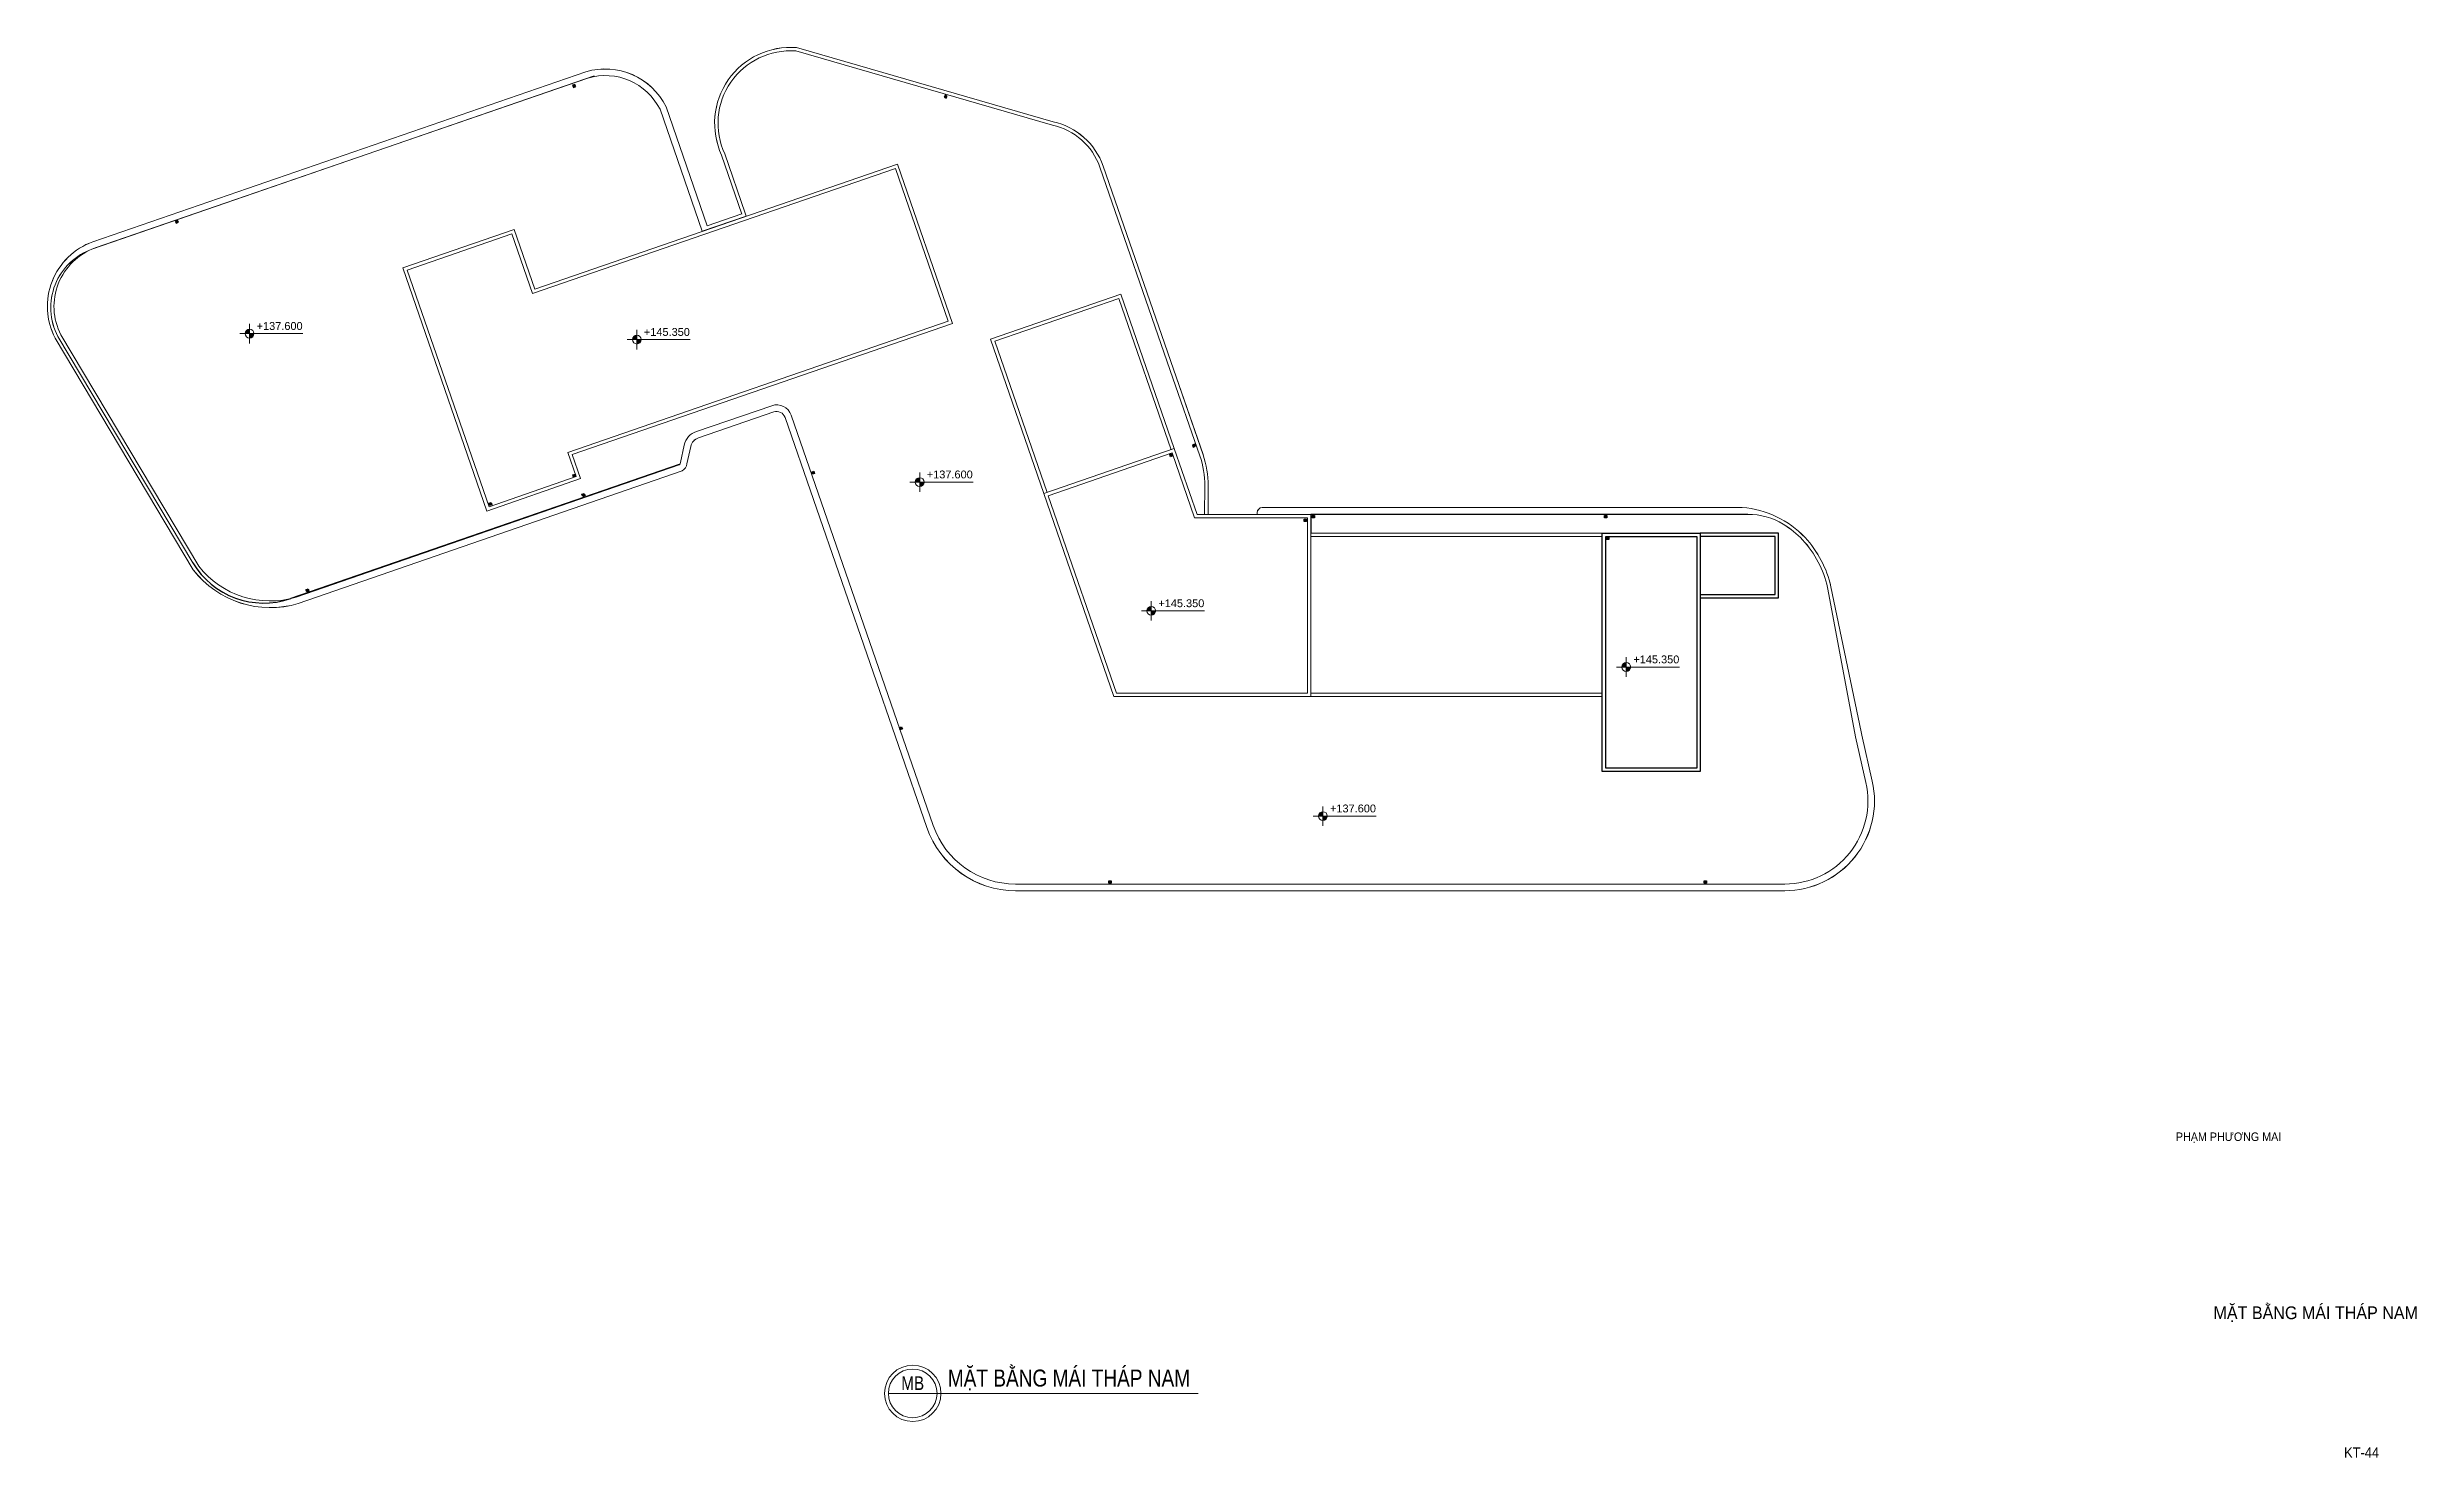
# Model space of a CAD drawing. Header units: millimetres. Extents: x 73618 to 212673, y -16124 to 209326.
# Drawn here: x 73618 to 212650, y -16124 to 66687 of the extents above; entities that cross this region are included whole.
import ezdxf
from ezdxf.enums import TextEntityAlignment as Align

# ---------------------------------------------------------------- set-up
doc = ezdxf.new("R2010")
doc.units = ezdxf.units.MM
doc.header["$LTSCALE"] = 100
doc.header["$MEASUREMENT"] = 0
for name, pattern in [('Xref_ST_MBDV Cot vach 30.7.2022$0$ACAD_ISO02W100', [15, 12, -3]), ('Xref_ST_MBDV Cot vach 30.7.2022$0$HIDDEN', [0.375, 0.25, -0.125]), ('Xref_ST_MBDV Cot vach 30.7.2022$0$HIDDEN2', [0.1875, 0.125, -0.0625])]:
    doc.linetypes.add(name, pattern=pattern)
for name, color, linetype in [('A-WALL', 11, 'Continuous'), ('NDT Thiet bi', 40, 'Continuous'), ('Xref_NT1+NT2_MBDV Cot vach_220729$0$ccu12-Thay', 7, 'Continuous'), ('Xref_ST_MBDV Cot vach 30.7.2022$0$A-FLOR-STRS-ARROW', 8, 'Continuous'), ('Xref_ST_MBDV Cot vach 30.7.2022$0$KT-Khuat', 9, 'Xref_ST_MBDV Cot vach 30.7.2022$0$HIDDEN'), ('Xref_ST_MBDV Cot vach 30.7.2022$0$KT-Net manh', 139, 'Continuous'), ('Xref_ST_MBDV Cot vach 30.7.2022$0$KT-Text', 7, 'Continuous'), ('Xref_ST_MBDV Cot vach 30.7.2022$0$KT-Thay', 7, 'Continuous'), ('Xref_ST_MBDV Cot vach 30.7.2022$0$KT-Tuong', 1, 'Continuous')]:
    doc.layers.add(name, color=color, linetype=linetype)
for name, color, linetype, lineweight in [('AUDIT_I_220808132811-11', 7, 'Continuous', 9), ('KT-Ghi chu', 7, 'Continuous', 15), ('KT-Net thay', 7, 'Continuous', 15), ('KT-TMB', 7, 'Continuous', 0), ('Xref_ST_MBDV Cot vach 30.7.2022$0$CUA', 37, 'Continuous', 13), ('Xref_ST_MBDV Cot vach 30.7.2022$0$KT-Noi that', 36, 'Continuous', 9), ('Xref_ST_MBDV Cot vach 30.7.2022|Xref_ST_MBDV Cot vach 30.7.2022|Xref_ST_MBDV Cot vach 30.7.2022|Xref_ST_MBDV Cot vach 30.7.2022|00_duong_QH', 7, 'Continuous', 9)]:
    doc.layers.add(name, color=color, linetype=linetype, lineweight=lineweight)
doc.styles.add('51KHUNG TEN$0$khung ten A1$1$Standard', font='VHARIAL.TTF', dxfattribs={"width": 0.9})
doc.styles.add('Arial', font='arial.ttf', dxfattribs={"width": 0.7})
doc.styles.add('font unicode ccu', font='arial.ttf')
doc.styles.add('Xref_ST_MBDV Cot vach 30.7.2022$0$Arial', font='arial.ttf', dxfattribs={"width": 0.7})
doc.styles.add('Xref_ST_MBDV Cot vach 30.7.2022$0$ROMANS', font='ROMANS.SHX')
doc.styles.add('Xref_ST_MBDV Cot vach 30.7.2022$0$xref.N.Cot vach tang N2$0$DIM', font='vnsimli.shx', dxfattribs={"width": 0.7})
doc.dimstyles.new('Xref_ST_MBDV Cot vach 30.7.2022$0$xref.N.Cot vach tang N2$0$CCU 1-100 A1', dxfattribs={"dimscale": 100, "dimtxt": 2.2, "dimasz": 1, "dimexe": 1, "dimexo": 0, "dimgap": 1, "dimtad": 1, "dimdec": 0, "dimdsep": 46, "dimtxsty": 'Xref_ST_MBDV Cot vach 30.7.2022$0$xref.N.Cot vach tang N2$0$DIM', "dimblk1": 'Xref_ST_MBDV Cot vach 30.7.2022$0$xref.N.Cot vach tang N2$0$_ARCHTICK', "dimblk2": 'Xref_ST_MBDV Cot vach 30.7.2022$0$xref.N.Cot vach tang N2$0$_ARCHTICK', "dimsah": 1, "dimcen": 0, "dimdle": 1, "dimclrd": 256, "dimclre": 256, "dimclrt": 31, "dimadec": 0, "dimazin": 0, "dimtfac": 1, "dimtdec": 0, "dimtix": 1, "dimtmove": 2, "dimatfit": 3, "dimldrblk": 'Xref_ST_MBDV Cot vach 30.7.2022$0$xref.N.Cot vach tang N2$0$_ARCHTICK', "dimfxl": 8, "dimtolj": 1, "dimarcsym": 0})

# ---------------------------------------------------------------- blocks, each defined once
blk = doc.blocks.new('Xref_ST_MBDV Cot vach 30.7.2022$0$xref.N.Cot vach tang N2$0$_Open90')
at = {"color": 0, "linetype": 'ByBlock', "lineweight": -2}
for p, q in [((0, 0), (-1, 0)), ((-0.5, 0.5), (0, 0)), ((0, 0), (-0.5, -0.5))]:
    blk.add_line(p, q, dxfattribs=at)
blk = doc.blocks.new('*D21')
at = {"layer": 'Defpoints', "color": 5, "transparency": 16777216}
for p, q in [((165162, 30731), (165162, 30469)), ((167412, 30731), (167412, 30469)), ((167362, 30519), (165212, 30519))]:
    blk.add_line(p, q, dxfattribs=at)
at = {"layer": 'Defpoints', "color": 0, "transparency": 16777216}
for p in [(165162, 30731), (167412, 30731), (165162, 30519)]:
    blk.add_point(p, dxfattribs=at)
at = {"layer": 'Defpoints', "color": 5, "transparency": 16777216, "xscale": 50, "yscale": 50, "zscale": 50, "rotation": 180}
blk.add_blockref('Xref_ST_MBDV Cot vach 30.7.2022$0$xref.N.Cot vach tang N2$0$_Open90', (165162, 30519), dxfattribs=at)
at = {"layer": 'Defpoints', "color": 5, "transparency": 16777216, "xscale": 50, "yscale": 50, "zscale": 50}
blk.add_blockref('Xref_ST_MBDV Cot vach 30.7.2022$0$xref.N.Cot vach tang N2$0$_Open90', (167412, 30519), dxfattribs=at)
at = {"layer": 'Defpoints', "color": 5, "transparency": 16777216, "insert": (166287, 30624), "char_height": 110, "attachment_point": 5, "style": 'Xref_ST_MBDV Cot vach 30.7.2022$0$xref.N.Cot vach tang N2$0$DIM'}
blk.add_mtext('\\A1;2250', dxfattribs=at)
blk = doc.blocks.new('Xref_ST_MBDV Cot vach 30.7.2022$0$xref.N.Cot vach tang N2$0$_ARCHTICK')
at = {"color": 0, "linetype": 'ByBlock', "const_width": 0.15}
blk.add_lwpolyline([(-0.5, -0.5), (0.5, 0.5)], dxfattribs=at)
blk = doc.blocks.new('*U7')
for p, q in [((-1260, 525), (-1300, 525)), ((-1260, 100), (-1300, 100)), ((-1280, 100), (-1280, 525)), ((-90, 525), (-50, 525)), ((-90, 100), (-50, 100)), ((-70, 100), (-70, 525))]:
    blk.add_line(p, q)
for points in [[(-1350, -150), (-1290, -150), (-1290, -40), (-1300, -40), (-1300, 0), (-1350, 0)], [(-1300, 0), (-1260, 0), (-1260, 625), (-1300, 625)], [(-50, 0), (-90, 0), (-90, 625), (-50, 625)], [(0, -150), (-60, -150), (-60, -40), (-50, -40), (-50, 0), (0, 0)]]:
    blk.add_lwpolyline(points, close=True)
at = {"linetype": 'Xref_ST_MBDV Cot vach 30.7.2022$0$HIDDEN2'}
for centre, start, end in [((-1300, 0), 0, 89.99996), ((-50, 0), 90.00004, 180)]:
    blk.add_arc(centre, 625, start, end, dxfattribs=at)
blk = doc.blocks.new('*U22')
at = {"linetype": 'Continuous', "ltscale": 2}
blk.add_line((7.15, 0), (-7.15, 0), dxfattribs=at)
blk.add_lwpolyline([(7.15, 0), (83.75, 0)], dxfattribs=at)
for radius in [8.28, 7.15]:
    blk.add_circle((0, 0), radius, dxfattribs=at)
at = {"layer": 'KT-Ghi chu', "color": 7, "style": 'Arial', "width": 0.8}
for tag, p, height in [('TENHINHVE', (10.3, 2), 5), ('TILE', (10.65, -6.44), 3.5)]:
    blk.add_attdef(tag, p, '', height=height, dxfattribs=at)
at = {"layer": 'KT-Ghi chu', "color": 7, "style": 'Arial'}
for tag, width, p in [('CHITIET', 0.8, (0, 1)), ('KYHIEU', 0.45, (0, -4))]:
    blk.add_attdef(tag, text='', height=3, dxfattribs=dict(at, width=width)).set_placement(p, align=Align.CENTER)
blk = doc.blocks.new('*D18')
at = {"layer": 'Defpoints', "color": 0, "transparency": 16777216}
for p in [(-424, -515), (-353, -515, 0), (-353, -2115, 0)]:
    blk.add_point(p, dxfattribs=at)
at = {"layer": 'Xref_ST_MBDV Cot vach 30.7.2022$0$KT-Noi that', "color": 5, "transparency": 16777216}
for p, q in [((-353, -515), (-474, -515)), ((-424, -565), (-424, -1155)), ((-353, -2115), (-474, -2115)), ((-424, -2065), (-424, -1512))]:
    blk.add_line(p, q, dxfattribs=at)
at = {"layer": 'Xref_ST_MBDV Cot vach 30.7.2022$0$KT-Noi that', "color": 5, "transparency": 16777216, "xscale": 50, "yscale": 50, "zscale": 50}
for p, rotation in [((-424, -515), 90), ((-424, -2115), 270)]:
    blk.add_blockref('Xref_ST_MBDV Cot vach 30.7.2022$0$xref.N.Cot vach tang N2$0$_Open90', p, dxfattribs=dict(at, rotation=rotation))
at = {"layer": 'Xref_ST_MBDV Cot vach 30.7.2022$0$KT-Noi that', "color": 5, "transparency": 16777216, "insert": (-424, -1333), "char_height": 110, "attachment_point": 5, "rotation": 90, "style": 'Xref_ST_MBDV Cot vach 30.7.2022$0$xref.N.Cot vach tang N2$0$DIM'}
blk.add_mtext('\\A1;1600', dxfattribs=at)
blk = doc.blocks.new('*D19')
at = {"layer": 'Defpoints', "color": 0, "transparency": 16777216}
for p in [(-2310, -615), (-2310, -827), (-210, -615)]:
    blk.add_point(p, dxfattribs=at)
at = {"layer": 'Xref_ST_MBDV Cot vach 30.7.2022$0$KT-Noi that', "color": 5, "transparency": 16777216}
for p, q in [((-2310, -615), (-2310, -877)), ((-260, -827), (-2260, -827)), ((-210, -615), (-210, -877))]:
    blk.add_line(p, q, dxfattribs=at)
at = {"layer": 'Xref_ST_MBDV Cot vach 30.7.2022$0$KT-Noi that', "color": 5, "transparency": 16777216, "xscale": 50, "yscale": 50, "zscale": 50, "rotation": 180}
blk.add_blockref('Xref_ST_MBDV Cot vach 30.7.2022$0$xref.N.Cot vach tang N2$0$_Open90', (-2310, -827), dxfattribs=at)
at = {"layer": 'Xref_ST_MBDV Cot vach 30.7.2022$0$KT-Noi that', "color": 5, "transparency": 16777216, "xscale": 50, "yscale": 50, "zscale": 50}
blk.add_blockref('Xref_ST_MBDV Cot vach 30.7.2022$0$xref.N.Cot vach tang N2$0$_Open90', (-210, -827), dxfattribs=at)
at = {"layer": 'Xref_ST_MBDV Cot vach 30.7.2022$0$KT-Noi that', "color": 5, "transparency": 16777216, "insert": (-1260, -722), "char_height": 110, "attachment_point": 5, "style": 'Xref_ST_MBDV Cot vach 30.7.2022$0$xref.N.Cot vach tang N2$0$DIM'}
blk.add_mtext('\\A1;2100', dxfattribs=at)
blk = doc.blocks.new('*U29')
at = {"layer": 'KT-Ghi chu'}
h = blk.add_hatch(color=256, dxfattribs=at)
edge = h.paths.add_edge_path()
edge.add_ellipse((286, 0), major_axis=(91.4, 91.4), ratio=1, start_angle=45, end_angle=135)
edge.add_line((156, 0), (286, 0))
edge.add_line((286, 0), (286, 129))
h = blk.add_hatch(color=256, dxfattribs=at)
edge = h.paths.add_edge_path()
edge.add_ellipse((286, 0), major_axis=(91.4, 91.4), ratio=1, start_angle=225, end_angle=315)
edge.add_line((415, 0), (286, 0))
edge.add_line((286, 0), (286, -129))
for p, q in [((286, 286), (286, -286)), ((1850, 0), (0, 0))]:
    blk.add_line(p, q, dxfattribs=at)
blk.add_circle((286, 0), 129, dxfattribs=at)
at = {"style": 'font unicode ccu'}
for tag, p in [('FL', (493, 109)), ('SL', (490, -337))]:
    blk.add_attdef(tag, p, '', height=230, dxfattribs=at)
blk = doc.blocks.new('BA')
at = {"layer": 'NDT Thiet bi'}
for p, q in [((-23606, -408374), (-23661, -408374)), ((-23606, -408374), (-23659, -408360)), ((-23606, -408374), (-23659, -408389)), ((-23606, -408374), (-23654, -408347)), ((-23606, -408374), (-23654, -408402)), ((-23645, -408335), (-23606, -408374)), ((-23645, -408413), (-23606, -408374)), ((-23606, -408374), (-23633, -408327)), ((-23606, -408374), (-23633, -408422)), ((-23606, -408374), (-23620, -408321)), ((-23606, -408374), (-23620, -408428)), ((-23606, -408391), (-23606, -408319)), ((-23606, -408374), (-23592, -408321)), ((-23606, -408374), (-23578, -408327)), ((-23567, -408335), (-23606, -408374)), ((-23606, -408374), (-23558, -408347)), ((-23606, -408374), (-23553, -408360)), ((-23606, -408374), (-23551, -408374)), ((-23606, -408374), (-23578, -408422)), ((-23606, -408374), (-23553, -408389)), ((-23606, -408374), (-23558, -408402)), ((-23567, -408413), (-23606, -408374)), ((-23606, -408374), (-23592, -408428)), ((-23606, -408391), (-23606, -408429)), ((-23589, -408374), (-23551, -408374))]:
    blk.add_line(p, q, dxfattribs=at)
blk.add_lwpolyline([(-23680, -408448), (-23532, -408448), (-23532, -408301), (-23680, -408301)], close=True, dxfattribs=at)
blk.add_circle((-23606, -408374), 55, dxfattribs=at)
blk = doc.blocks.new('Xref_ST_MBDV Cot vach 30.7.2022$0$TMCC')
at = {"layer": 'Xref_ST_MBDV Cot vach 30.7.2022$0$KT-Noi that', "linetype": 'Continuous', "ltscale": 2}
for p, q in [((-2510, -665, 0), (-2560, -665, 0)), ((-2560, -665, 0), (-2560, -715, 0)), ((-2560, -715, 0), (-2510, -715, 0)), ((-2555, -1815, 0), (-2555, -715, 0)), ((-2515, -215, 0), (-2515, -2440, 0)), ((-2465, -215, 0), (-2515, -215, 0)), ((-2510, -715, 0), (-2510, -665, 0)), ((-2465, -2440, 0), (-2465, -215, 0)), ((-2310, -715, 0), (-2385, -715, 0)), ((-185, -490, 0), (-2310, -490, 0)), ((-2310, -490, 0), (-2310, -515, 0)), ((-210, -515, 0), (-2310, -515, 0)), ((-2310, -515, 0), (-2310, -715, 0)), ((-1938.3, -164.7, 0), (-1932.3, -167.2, 0)), ((-1938.3, -247.2, 0), (-1938.3, -164.7, 0)), ((-1932.3, -244.7, 0), (-1938.3, -247.2, 0)), ((-1932.3, -167.2, 0), (-1930.1, -202.2, 0)), ((-1930.1, -209.7, 0), (-1932.3, -244.7, 0)), ((-1930.1, -202.2, 0), (-1905.4, -202.2, 0)), ((-1905.4, -209.7, 0), (-1930.1, -209.7, 0)), ((-1905.4, -202.2, 0), (-1895.4, -202, 0)), ((-1895.4, -210.5, 0), (-1905.4, -209.7, 0)), ((-1895.4, -202, 0), (-1870, -201.5, 0)), ((-1870, -210.5, 0), (-1895.4, -210.5, 0)), ((-1870, -201.5, 0), (-1870, -210.5, 0)), ((-1839.3, -261.4, 0), (-1839.3, -150.6, 0)), ((-1798.8, -146, 0), (-1834.7, -146, 0)), ((-1798.8, -266, 0), (-1834.7, -266, 0)), ((-1794.2, -141.4, 0), (-1794.2, -110.6, 0)), ((-1794.2, -301.4, 0), (-1794.2, -270.6, 0)), ((-978.4, -106, 0), (-1789.6, -106, 0)), ((-978.4, -306, 0), (-1789.6, -306, 0)), ((-1652, -306, 0), (-1652, -106, 0)), ((-1652, -106, 0), (-1118, -106, 0)), ((-1652, -281, 0), (-1652, -131, 0)), ((-1652, -131, 0), (-1118, -131, 0)), ((-1118, -281, 0), (-1652, -281, 0)), ((-1118, -306, 0), (-1652, -306, 0)), ((-1485, -1000, 0), (-1285, -1000, 0)), ((-1485, -1530, 0), (-1485, -1000, 0)), ((-1460, -1000, 0), (-1310, -1000, 0)), ((-1460, -1530, 0), (-1460, -1000, 0)), ((-1439.5, -419, 0), (-1442, -411, 0)), ((-1442, -411, 0), (-1328, -411, 0)), ((-1390, -423, 0), (-1439.5, -419, 0)), ((-1393, -462, 0), (-1390, -452, 0)), ((-1393, -500, 0), (-1393, -462, 0)), ((-1377, -500, 0), (-1393, -500, 0)), ((-1390, -452, 0), (-1390, -423, 0)), ((-1330.5, -419, 0), (-1380, -423, 0)), ((-1380, -423, 0), (-1380, -452, 0)), ((-1380, -452, 0), (-1377, -462, 0)), ((-1377, -462, 0), (-1377, -500, 0)), ((-1328, -411, 0), (-1330.5, -419, 0)), ((-1310, -1000, 0), (-1310, -1530, 0)), ((-1285, -1000, 0), (-1285, -1530, 0)), ((-1118, -106, 0), (-1118, -306, 0)), ((-1118, -131, 0), (-1118, -281, 0)), ((-973.8, -141.4, 0), (-973.8, -110.6, 0)), ((-973.8, -301.4, 0), (-973.8, -270.6, 0)), ((-933.9, -146, 0), (-969.2, -146, 0)), ((-933.9, -266, 0), (-969.2, -266, 0)), ((-929.3, -261.4, 0), (-929.3, -150.6, 0)), ((-900, -210.5, 0), (-900, -201.5, 0)), ((-900, -201.5, 0), (-874.6, -201.5, 0)), ((-874.6, -210, 0), (-900, -210.5, 0)), ((-874.6, -201.5, 0), (-864.6, -202.2, 0)), ((-864.6, -209.7, 0), (-874.6, -210, 0)), ((-864.6, -202.2, 0), (-840, -202.2, 0)), ((-840, -209.7, 0), (-864.6, -209.7, 0)), ((-840, -202.2, 0), (-837.8, -167.2, 0)), ((-837.8, -244.7, 0), (-840, -209.7, 0)), ((-837.8, -167.2, 0), (-831.8, -164.7, 0)), ((-831.8, -247.2, 0), (-837.8, -244.7, 0)), ((-831.8, -164.7, 0), (-831.8, -247.2, 0)), ((-210, -2115, 0), (-210, -515, 0)), ((-185, -2140, 0), (-185, -490, 0)), ((-2560, -1865, 0), (-2560, -1815, 0)), ((-2560, -1815, 0), (-2510, -1815, 0)), ((-2510, -1865, 0), (-2560, -1865, 0)), ((-2515, -2440, 0), (-2465, -2440, 0)), ((-2510, -1815, 0), (-2510, -1865, 0)), ((-2385, -1815, 0), (-2310, -1815, 0)), ((-2310, -1815, 0), (-2310, -2115, 0)), ((-2310, -2115, 0), (-210, -2115, 0)), ((-2310, -2115, 0), (-2310, -2140, 0)), ((-2310, -2140, 0), (-185, -2140, 0)), ((-1285, -1530, 0), (-1485, -1530, 0)), ((-1310, -1530, 0), (-1460, -1530, 0)), ((-1442, -2269, 0), (-1439.5, -2261, 0)), ((-1328, -2269, 0), (-1442, -2269, 0)), ((-1439.5, -2261, 0), (-1390, -2257, 0)), ((-1393, -2218, 0), (-1393, -2180, 0)), ((-1393, -2180, 0), (-1377, -2180, 0)), ((-1390, -2228, 0), (-1393, -2218, 0)), ((-1390, -2257, 0), (-1390, -2228, 0)), ((-1377, -2218, 0), (-1380, -2228, 0)), ((-1380, -2228, 0), (-1380, -2257, 0)), ((-1380, -2257, 0), (-1330.5, -2261, 0)), ((-1377, -2180, 0), (-1377, -2218, 0)), ((-1330.5, -2261, 0), (-1328, -2269, 0))]:
    blk.add_line(p, q, dxfattribs=at)
at = {"layer": 'Xref_ST_MBDV Cot vach 30.7.2022$0$KT-Noi that', "linetype": 'Xref_ST_MBDV Cot vach 30.7.2022$0$ACAD_ISO02W100', "ltscale": 2}
for p, q in [((-185, -490, 0), (-2310, -2127.5, 0)), ((-185, -2140, 0), (-2310, -490, 0))]:
    blk.add_line(p, q, dxfattribs=at)
at = {"layer": 'Xref_ST_MBDV Cot vach 30.7.2022$0$KT-Noi that', "linetype": 'Continuous', "ltscale": 2, "elevation": 0}
for points in [[(-2510, -715), (-2465, -715), (-2465, -1265), (-2510, -1265)], [(-2510, -1265), (-2465, -1265), (-2465, -1815), (-2510, -1815)], [(-2385, -2430), (-2385, -225), (-2435, -225), (-2435, -2430)], [(-2435, -715), (-2390, -715), (-2390, -1265), (-2435, -1265)], [(-2435, -1265), (-2390, -1265), (-2390, -1815), (-2435, -1815)], [(-1385, -411), (-796.8, -411), (-796.8, -100), (-701.8, -100), (-701.8, -65), (-831.8, -65), (-831.8, -381), (-1385, -381), (-1938.3, -381), (-1938.3, -65), (-2068.3, -65), (-2068.3, -100), (-1973.3, -100), (-1973.3, -411), (-1385, -411)], [(-1385, -2269), (-1210, -2269), (-1210, -2465), (-1385, -2465), (-1560, -2465), (-1560, -2269), (-1385, -2269)]]:
    blk.add_lwpolyline(points, close=True, dxfattribs=at)
for points in [[(-2495, -1265), (-2495, -715)], [(-2495, -1815), (-2495, -1265)], [(-2480, -1265), (-2480, -715)], [(-2480, -1815), (-2480, -1265)], [(-2420, -1265), (-2420, -715)], [(-2420, -1815), (-2420, -1265)], [(-2405, -1265), (-2405, -715)], [(-2405, -1815), (-2405, -1265)]]:
    blk.add_lwpolyline(points, dxfattribs=at)
at = {"layer": 'Xref_ST_MBDV Cot vach 30.7.2022$0$KT-Noi that', "linetype": 'Continuous', "ltscale": 2}
for centre, radius in [((-1685, -206, 0), 14.5), ((-1085, -206, 0), 17.5)]:
    blk.add_circle(centre, radius, dxfattribs=at)
for centre, start, end in [((-1834.7, -150.6, 0), 90, 180), ((-1834.7, -261.4, 0), 180, 270), ((-1798.8, -141.4, 0), 270, 0), ((-1798.8, -270.6, 0), 0, 90), ((-1789.6, -110.6, 0), 90, 180), ((-1789.6, -301.4, 0), 180, 270), ((-978.4, -110.6, 0), 0, 90), ((-978.4, -301.4, 0), 270, 0), ((-969.2, -141.4, 0), 180, 270), ((-969.2, -270.6, 0), 90, 180), ((-933.9, -150.6, 0), 0, 90), ((-933.9, -261.4, 0), 270, 0)]:
    blk.add_arc(centre, 4.61, start, end, dxfattribs=at)
at = {"layer": 'Xref_ST_MBDV Cot vach 30.7.2022$0$KT-Noi that', "linetype": 'Continuous', "ltscale": 2, "style": 'Xref_ST_MBDV Cot vach 30.7.2022$0$ROMANS', "width": 0.75}
for p in [(-2110, -595, 0), (-2110, -2035, 0)]:
    blk.add_text('COP', height=100, dxfattribs=at).set_placement(p, align=Align.MIDDLE)
at = {"layer": 'Xref_ST_MBDV Cot vach 30.7.2022$0$KT-Noi that', "color": 5}
dim = blk.add_linear_dim(base=(-2310, -826.7, 0), p1=(-210, -615, 0), p2=(-2310, -615, 0), angle=180, dimstyle='Xref_ST_MBDV Cot vach 30.7.2022$0$xref.N.Cot vach tang N2$0$CCU 1-100 A1', override={"dimscale": 50, "dimblk1": 'Xref_ST_MBDV Cot vach 30.7.2022$0$xref.N.Cot vach tang N2$0$_Open90', "dimblk2": 'Xref_ST_MBDV Cot vach 30.7.2022$0$xref.N.Cot vach tang N2$0$_Open90', "dimclrd": 5, "dimclre": 5, "dimclrt": 5, "dimlwd": 65535, "dimlwe": 65535}, dxfattribs=at)
dim.commit()
dim.dimension.update_dxf_attribs({"geometry": '*D19', "text_midpoint": (-1260, -721.7, 0)})
dim = blk.add_linear_dim(base=(-424.2, -515, 0), p1=(-353.1, -2115, 0), p2=(-353.1, -515, 0), angle=270, dimstyle='Xref_ST_MBDV Cot vach 30.7.2022$0$xref.N.Cot vach tang N2$0$CCU 1-100 A1', override={"dimscale": 50, "dimblk1": 'Xref_ST_MBDV Cot vach 30.7.2022$0$xref.N.Cot vach tang N2$0$_Open90', "dimblk2": 'Xref_ST_MBDV Cot vach 30.7.2022$0$xref.N.Cot vach tang N2$0$_Open90', "dimclrd": 5, "dimclre": 5, "dimclrt": 5, "dimlwd": 65535, "dimlwe": 65535}, dxfattribs=at)
dim.commit()
dim.dimension.update_dxf_attribs({"geometry": '*D18', "text_midpoint": (-424.2, -1333.3, 0), "dimtype": 128})

msp = doc.modelspace()

# ---------------------------------------------------------------- hatches: boundary and pattern name
at = {"layer": 'Xref_ST_MBDV Cot vach 30.7.2022$0$KT-Net manh'}
h = msp.add_hatch(color=256, dxfattribs=at)
edge = h.paths.add_edge_path(flags=0)
edge.add_arc((165787.1, 34045.6), 100, 360, 720)
h = msp.add_hatch(color=256, dxfattribs=at)
edge = h.paths.add_edge_path(flags=0)
edge.add_arc((165787.1, 34045.6), 100, 359.999999, 719.999999)
msp.add_hatch(color=256, dxfattribs=at).paths.add_polyline_path([(165756.2, 33950.5), (165818, 33950.5), (165868, 33986.8), (165887.1, 34045.6), (165868, 34104.4), (165818, 34140.7), (165756.2, 34140.7), (165706.2, 34104.4), (165687.1, 34045.6), (165706.2, 33986.8)], flags=0)
msp.add_hatch(color=256, dxfattribs=at).paths.add_polyline_path([(165756.2, 33950.5), (165818, 33950.5), (165868, 33986.8), (165887.1, 34045.6), (165868, 34104.4), (165818, 34140.7), (165756.2, 34140.7), (165706.2, 34104.4), (165687.1, 34045.6), (165706.2, 33986.8)], flags=0)

# ---------------------------------------------------------------- linework, layer by layer
msp.add_line((110689.9, 42187, 2.3), (87895.4, 34322.7, 2.3))
msp.add_arc((86313.6, 38907.5, 2.3), 4850, 210.793021, 289.03458)
at = {"layer": 'AUDIT_I_220808132811-11'}
msp.add_line((112341.7, 56204.2, 2.3), (114374.4, 56906, 2.3), dxfattribs=at)
for points, elevation in [([(112341.7, 56204.2), (109926.9, 63198.8, 0.36435853), (105218.8, 65253.7), (76283.1, 55271.5, 0.45190476), (74066.7, 49618.3), (82179.9, 36004.5, 0.31067887), (88342.9, 34033.3), (110865.8, 41824.6, 0.22992208), (111150.6, 42239.4), (111371.5, 43256.1, -0.27898999), (111830.4, 43757.7), (116250.7, 45278.3, -0.41434038), (116903.3, 44961.2), (125232.5, 20870.5, 0.31975374), (130430.6, 17167.7), (175568, 17167.7, 0.48086857), (180708.5, 23598.6), (180099.9, 26293.7), (180054.6, 26494.1), (178279.2, 35013.8)], 2.3), ([(112341.8, 56202.1), (109927, 63196.7, 0.36435853), (105218.9, 65251.6), (76283.2, 55269.4, 0.45190476), (74066.8, 49616.3), (82180, 36002.4, 0.31067887), (88343, 34031.2), (110865.9, 41822.5, 0.22992208), (111150.7, 42237.3), (111371.6, 43254, -0.27898999), (111830.5, 43755.6), (116250.8, 45276.2, -0.41434038), (116903.4, 44959.1), (125232.6, 20868.4, 0.31975374), (130430.7, 17165.6), (175568.1, 17165.6, 0.48086857), (180708.6, 23596.5), (180100, 26291.6), (180054.7, 26492), (178279.3, 35011.7)], 0), ([(141726.1, 39267.7), (141736.3, 40939.9, 0.08515873), (141434.9, 42770.9), (139700.3, 47785.5), (135572.5, 59716.3, 0.26004516), (132641.9, 62319.1), (117569.3, 66674.3, 0.57213489), (113182.3, 60361.4), (114378, 56895.5)], 2.3), ([(141726.2, 39265.6), (141736.4, 40937.8, 0.08515873), (141435, 42768.8), (139700.4, 47783.4), (135572.6, 59714.2, 0.26004516), (132642, 62317), (117569.4, 66672.2, 0.57213489), (113182.4, 60359.3), (114378.1, 56893.4)], 0), ([(141526.2, 39265.6), (141536.4, 40939.1, 0.08515873), (141246, 42703.5), (139511.4, 47718), (135383.7, 59648.5, 0.26046729), (132592.7, 62123.1), (117533.9, 66474.2, 0.57131681), (113368.1, 60434.1), (114567.2, 56958.6)], 0), ([(74237.6, 49707.1, -0.45945666), (76277.7, 54856.5), (105713.5, 65011.6)], 2.3), ([(74237.7, 49705, -0.45945666), (76277.8, 54854.4), (105713.6, 65009.5)], 0), ([(114628.2, 56782), (112040.1, 55888.5), (109568.3, 63048, 0.36178814), (105337, 64883.8), (76412.7, 54905.5, 0.4506855), (74406.5, 49806.4), (82501.1, 36223.9, 0.30909153), (88223.5, 34402.7), (110695.6, 42176.5, 0.20611576), (110767.9, 42306.3), (110991.6, 43335.6, -0.2754866), (111711.5, 44127.3), (116124.1, 45645.2, -0.41419737), (117270.2, 45088), (125599.4, 20997.3, 0.31975374), (130430.6, 17555.9), (175568, 17555.9, 0.48086857), (180329.9, 23513.1), (179721.2, 26208.2), (179675.2, 26411.8), (178083.9, 34968.8)], 2.3), ([(144612, 39265.5), (144612, 39365.5, -0.41421356), (144912, 39665.5), (173079.1, 39667.7, -0.18552375), (176763.5, 37906.2, -0.13265938), (178279, 35014.4, 0.13265938)], 2.3), ([(144612.1, 39263.4), (144612.1, 39363.4, -0.41421356), (144912.1, 39663.4), (173079.2, 39665.6, -0.18552375), (176763.6, 37904.1, -0.13265938), (178279.1, 35012.3, 0.13265938)], 0), ([(178083.8, 34970.9, 0.13261123), (176617.5, 37769.5, 0.06649946), (175486.3, 38684, 0.13761528), (173405.7, 39267.7), (147762, 39267.7)], 2.3), ([(178083.9, 34968.8, 0.13261123), (176617.6, 37767.5, 0.06649946), (175486.4, 38681.9, 0.13761528), (173405.8, 39265.6), (147762.1, 39265.6)], 0)]:
    msp.add_lwpolyline(points, format="xyb", dxfattribs=dict(at, elevation=elevation))
at = {"layer": 'AUDIT_I_220808132811-11', "elevation": 0}
msp.add_lwpolyline([(114567.2, 56958.6), (114628.2, 56782)], dxfattribs=at)
at = {"layer": 'Defpoints', "elevation": 0}
msp.add_lwpolyline([(167412.1, 31545.6), (165162.1, 31545.6), (165162.1, 28865.6), (167412.1, 28865.6)], close=True, dxfattribs=at)
at = {"layer": 'KT-Net thay'}
for p, q in [((136616.3, 52196.7, 0), (128959.7, 49553.4, 0)), ((136492.7, 51942.4, 0), (129214.1, 49429.6, 0)), ((129148.8, 49618.7, 0), (129148.8, 49618.7, 0)), ((99769.9, 38419.5, 0), (99770.6, 38417.6, 0))]:
    msp.add_line(p, q, dxfattribs=at)
at = {"layer": 'Xref_ST_MBDV Cot vach 30.7.2022$0$A-FLOR-STRS-ARROW', "elevation": 0}
for points in [[(165162.1, 35726.5), (165688.6, 35844.4), (165710.4, 35978.3), (165811, 35739.7), (165829.5, 35876), (166462.1, 36017.7)], [(165162.1, 35445.6), (165688.6, 35563.5), (165710.4, 35697.4), (165811, 35458.8), (165829.5, 35595.1), (166462.1, 35736.8)]]:
    msp.add_lwpolyline(points, dxfattribs=at)
at = {"layer": 'Xref_ST_MBDV Cot vach 30.7.2022$0$KT-Khuat', "linetype": 'Xref_ST_MBDV Cot vach 30.7.2022$0$HIDDEN', "ltscale": 5}
for p, q in [((166662.1, 31695.6), (167962.1, 32595.6)), ((166662.1, 32595.6), (167962.1, 31695.6))]:
    msp.add_line(p, q, dxfattribs=at)
at = {"layer": 'Xref_ST_MBDV Cot vach 30.7.2022$0$KT-Net manh'}
for p, q in [((165706.2, 34104.4, 0), (165687.1, 34045.6, 0)), ((165706.2, 34104.4, 0), (165687.1, 34045.6, 0)), ((167362.1, 30837.6), (167362.1, 30737.8)), ((167712.1, 30680.6), (167362.1, 30737.8)), ((167712.1, 30685.7), (167367.1, 30741.7)), ((167712.1, 29480.6), (167712.1, 30780.6)), ((167712.1, 29580.6), (167362.1, 29523.3)), ((167362.1, 29423.5), (167362.1, 29523.3)), ((167712.1, 29575.4), (167367.1, 29519.5))]:
    msp.add_line(p, q, dxfattribs=at)
at = {"layer": 'Xref_ST_MBDV Cot vach 30.7.2022$0$KT-Net manh', "linetype": 'Xref_ST_MBDV Cot vach 30.7.2022$0$HIDDEN', "elevation": 0}
for points in [[(165162.1, 36565.6, -0.41413131), (166411.8, 37815.6), (166712.4, 37815.6, -0.41413134), (167962.1, 36565.6, -1.00002922)], [(165162.1, 34045.6, 0.41413131), (166411.8, 32795.6), (166712.4, 32795.6, 0.41413134), (167962.1, 34045.6, 1.00002922)]]:
    msp.add_lwpolyline(points, format="xyb", dxfattribs=at)
at = {"layer": 'Xref_ST_MBDV Cot vach 30.7.2022$0$KT-Net manh', "elevation": 0}
for points in [[(165787.1, 35796.5), (165787.1, 36445.6), (165787.1, 36545.6), (165787.1, 37120.5), (167337.1, 37120.5), (167337.1, 34045.6)], [(166412.1, 35174.7), (165787.1, 35445.6), (165162.1, 35195.6)], [(165787.1, 34045.6), (165787.1, 35515.6)], [(167962.1, 34325.6), (167337.1, 34045.6), (166712.1, 34325.6)], [(167362.1, 30837.6), (167412.1, 30837.6)], [(167367.1, 30741.7), (167367.1, 30832.6), (167412.1, 30832.6)], [(167362.1, 29423.5), (167412.1, 29423.5)], [(167367.1, 29519.5), (167367.1, 29428.5), (167412.1, 29428.5)]]:
    msp.add_lwpolyline(points, dxfattribs=at)
at = {"layer": 'Xref_ST_MBDV Cot vach 30.7.2022$0$KT-Net manh'}
msp.add_circle((165787.1, 34045.6, 0), 100, dxfattribs=at)
msp.add_circle((165787.1, 34045.6, 0), 100, dxfattribs=at)
at = {"layer": 'Xref_ST_MBDV Cot vach 30.7.2022$0$KT-Thay', "extrusion": (1.28361e-08, 3.72499e-11, 1)}
for p, q in [((165162.1, 36565.6), (166412.1, 36565.6, 0)), ((165162.1, 36285.6, 0), (166412.1, 36285.6, 0)), ((166712.1, 36565.6, 0), (167962.1, 36565.6)), ((166712.1, 36285.6, 0), (167962.1, 36285.6, 0)), ((165162.1, 36005.6, 0), (166412.1, 36005.6, 0)), ((165162.1, 35445.6, 0), (166412.1, 35445.6, 0)), ((165162.1, 35165.6, 0), (166412.1, 35165.6, 0)), ((165162.1, 34885.6, 0), (166412.1, 34885.6, 0)), ((166712.1, 36005.6, 0), (167962.1, 36005.6, 0)), ((166712.1, 35725.6, 0), (167962.1, 35725.6, 0)), ((166712.1, 35445.6, 0), (167962.1, 35445.6, 0)), ((166712.1, 35165.6, 0), (167962.1, 35165.6, 0)), ((166712.1, 34885.6, 0), (167962.1, 34885.6, 0)), ((165162.1, 34605.6, 0), (166412.1, 34605.6, 0)), ((165162.1, 34325.6, 0), (166412.1, 34325.6, 0)), ((165162.1, 34045.6, 0), (166412.1, 34045.6, 0)), ((166712.1, 34605.6, 0), (167962.1, 34605.6, 0)), ((166712.1, 34325.6, 0), (167962.1, 34325.6, 0)), ((166712.1, 34045.6, 0), (167962.1, 34045.6, 0))]:
    msp.add_line(p, q, dxfattribs=at)
at = {"layer": 'Xref_ST_MBDV Cot vach 30.7.2022$0$KT-Thay'}
msp.add_line((166662.1, 34045.6, 0), (166462.1, 34045.6, 0), dxfattribs=at)
at = {"layer": 'Xref_ST_MBDV Cot vach 30.7.2022$0$KT-Thay', "elevation": 0}
for points in [[(166412.1, 36006.5), (166412.1, 36615.6), (166712.1, 36615.6), (166712.1, 33945.6), (166412.1, 33945.6), (166412.1, 35725.6)], [(166462.1, 36017.7), (166462.1, 36565.6), (166662.1, 36565.6), (166662.1, 33995.6), (166462.1, 33995.6), (166462.1, 35736.8)]]:
    msp.add_lwpolyline(points, dxfattribs=at)
at = {"layer": 'Xref_ST_MBDV Cot vach 30.7.2022$0$KT-Tuong'}
for p, q in [((147762, 39267.7, 2.3), (147762, 38167.7, 2.3)), ((167962.1, 32745.6), (166512.1, 32745.6)), ((166512.1, 31545.6), (166512.1, 32745.6)), ((167962.1, 32595.6), (166662.1, 32595.6)), ((166662.1, 31695.6), (166662.1, 32595.6)), ((167412.1, 31545.6), (166512.1, 31545.6)), ((167412.1, 31695.6), (166662.1, 31695.6))]:
    msp.add_line(p, q, dxfattribs=at)
at = {"layer": 'Xref_ST_MBDV Cot vach 30.7.2022|Xref_ST_MBDV Cot vach 30.7.2022|Xref_ST_MBDV Cot vach 30.7.2022|Xref_ST_MBDV Cot vach 30.7.2022|00_duong_QH', "elevation": 2.3}
msp.add_lwpolyline([(74237.6, 49707.1), (82147.3, 36424.6)], dxfattribs=at)
at = {"layer": 'Xref_ST_MBDV Cot vach 30.7.2022|Xref_ST_MBDV Cot vach 30.7.2022|Xref_ST_MBDV Cot vach 30.7.2022|Xref_ST_MBDV Cot vach 30.7.2022|00_duong_QH'}
msp.add_lwpolyline([(74237.7, 49705), (82147.4, 36422.5)], dxfattribs=at)

# ---------------------------------------------------------------- block references
at = {"zscale": 0.9341895732604871}
for p, xscale, yscale, rotation in [((229800.7, -296598.1, 0), 0.9341895732604871, 0.9341895732604871, 202.4444681054613), ((-59834.1, -269926.3, 0), 0.9341895732604871, 0.9341895732604871, 154.1537368648655), ((206484.7, -304569, 0), 0.9341895732604871, 0.9341895732604871, 202.4444681054613), ((546550.5, 61459.3, 0), -0.934189573260487, 0.934189573260487, 270.0426135795773), ((435208.3, 196305.5, 0), -0.9341895732604871, 0.9341895732604871, 291.6932258405482), ((470034, 188209.5, 0), -0.9341895732604871, 0.9341895732604871, 291.6932258405482), ((517457.6, 40004.6, 0), -0.934189573260487, 0.934189573260487, 270.0426135795773), ((552385.7, 40004.6, 0), -0.934189573260487, 0.934189573260487, 270.0426135795773)]:
    msp.add_blockref('BA', p, dxfattribs=dict(at, xscale=xscale, yscale=yscale, rotation=rotation))
at = {"layer": 'KT-Ghi chu'}
ref = msp.add_blockref('*U29', (84911.3, 49877.7, 0), dxfattribs=dict(at, xscale=2, yscale=2, zscale=2))
ref.add_attrib('FL', '+137.600', (85898.3, 50096.6, 0), dxfattribs={"layer": '0', "height": 460, "style": 'font unicode ccu'})
ref = msp.add_blockref('*U29', (147898.4, 21546.8), dxfattribs=dict(at, xscale=2, yscale=2, zscale=2))
ref.add_attrib('FL', '+137.600', (148885.4, 21765.7), dxfattribs={"layer": '0', "height": 460, "style": 'font unicode ccu'})
ref = msp.add_blockref('*U22', (124397.3, -12349.6), dxfattribs=dict(at, xscale=200, yscale=200, zscale=200))
ref.add_attrib('CHITIET', 'MB', dxfattribs={"color": 7, "height": 800, "style": 'Arial', "width": 0.8}).set_placement((124397.3, -12149.6), align=Align.CENTER)
ref.add_attrib('TENHINHVE', 'MẶT BẰNG MÁI THÁP NAM', (126457.6, -11950.2), dxfattribs={"color": 7, "height": 1000, "style": 'Arial', "width": 0.8})
at = {"layer": 'Xref_ST_MBDV Cot vach 30.7.2022$0$CUA', "xscale": -1}
for p in [(165162.1, 31695.6), (165262.1, 28865.6)]:
    msp.add_blockref('*U7', p, dxfattribs=at)
at = {"layer": 'Xref_ST_MBDV Cot vach 30.7.2022$0$KT-Noi that'}
msp.add_blockref('Xref_ST_MBDV Cot vach 30.7.2022$0$TMCC', (170312.1, 31395.6), dxfattribs=at)

# ---------------------------------------------------------------- texts
at = {"color": 1, "style": '51KHUNG TEN$0$khung ten A1$1$Standard', "width": 0.9}
for s, height, p in [('PH¹M PH¦¥NG MAI', 500.595, (198524.2, 2469.9)), ('MÆT B»NG M¸I TH¸P NAM', 750, (200730.9, -7992.2)), ('KT-44', 600, (208392.6, -16124))]:
    msp.add_text(s, height=height, dxfattribs=at).set_placement(p)
at = {"layer": 'Xref_ST_MBDV Cot vach 30.7.2022$0$KT-Text', "extrusion": (-8.16706e-08, 6.125e-10, 1), "style": 'Xref_ST_MBDV Cot vach 30.7.2022$0$Arial', "width": 0.7}
for s, p in [('TAPĐ', (167313.7, 31952.3, 0)), ('P.ĐỆM', (166140.3, 30649.8, 0)), ('P38 (TMCC)', (169054.4, 30245.7, 0))]:
    msp.add_text(s, height=400, dxfattribs=at).set_placement(p, align=Align.CENTER)
at = {"layer": 'Xref_ST_MBDV Cot vach 30.7.2022$0$KT-Text', "color": 1, "style": 'Xref_ST_MBDV Cot vach 30.7.2022$0$Arial', "width": 0.7}
msp.add_text('6.0 m2', height=300, dxfattribs=at).set_placement((166128.8, 29896.6, 0), align=Align.CENTER)
at = {"layer": 'Xref_ST_MBDV Cot vach 30.7.2022$0$KT-Text', "style": 'Xref_ST_MBDV Cot vach 30.7.2022$0$Arial', "width": 0.7}
msp.add_text('1600KG', height=200, dxfattribs=at).set_placement((169080.2, 29858, 0), align=Align.CENTER)

# ---------------------------------------------------------------- dimensions: what is measured, and where the dimension line sits
at = {"layer": 'Defpoints', "color": 5}
dim = msp.add_linear_dim(base=(165162.1, 30518.8), p1=(167412.1, 30730.6), p2=(165162.1, 30730.6), dimstyle='Xref_ST_MBDV Cot vach 30.7.2022$0$xref.N.Cot vach tang N2$0$CCU 1-100 A1', override={"dimscale": 50, "dimblk1": 'Xref_ST_MBDV Cot vach 30.7.2022$0$xref.N.Cot vach tang N2$0$_Open90', "dimblk2": 'Xref_ST_MBDV Cot vach 30.7.2022$0$xref.N.Cot vach tang N2$0$_Open90', "dimclrd": 5, "dimclre": 5, "dimclrt": 5, "dimlwd": 65535, "dimlwe": 65535}, dxfattribs=at)
dim.commit()
dim.dimension.update_dxf_attribs({"geometry": '*D21', "text_midpoint": (166287.1, 30623.8)})

# ---------------------------------------------------------------- next in the draw order: wipeouts: each hides what was drawn before it
for points in [[(94482.4, 53735.2), (99410.2, 39462), (104910.5, 41360.9), (104421.2, 42778.9), (126734.7, 50482.6), (123507.9, 59832.4), (102214.2, 52483.6), (101004.6, 55987)], [(164862.1, 38165.6), (170615.6, 38165.6), (170612.1, 31695.6), (170612.1, 24165.6), (164862.1, 24165.6)]]:
    msp.add_wipeout(points).dxf.layer = 'A-WALL'
msp.add_wipeout([(136885.8, 40287.8), (138822.7, 41014.7), (139819.9, 38398.1), (137891.6, 37660.9)]).translate(0, 0, 0).dxf.layer = 'KT-Net thay'

# ---------------------------------------------------------------- next in the draw order: linework, layer by layer
at = {"layer": 'KT-Net thay', "elevation": 0}
msp.add_lwpolyline([(164862.1, 38165.6), (164862.1, 24165.6), (170612.1, 24165.6), (170612.1, 31695.6), (170612.1, 31695.6), (170615.6, 38165.6)], close=True, dxfattribs=at)
at = {"layer": 'KT-TMB'}
for points in [[(99410.2, 39462), (94482.4, 53735.2), (101004.6, 55987), (102214.2, 52483.6), (123506.8, 59832), (126735.6, 50480), (104421, 42778.8), (104910.5, 41360.9)], [(99534, 39716.3), (94736.7, 53611.5), (100880.8, 55732.7), (102090.4, 52229.3), (123383, 59577.7), (126481.2, 50603.8), (104166.7, 42902.6), (104656.2, 41484.7)]]:
    msp.add_lwpolyline(points, close=True, dxfattribs=at)
at = {"layer": 'Xref_NT1+NT2_MBDV Cot vach_220729$0$ccu12-Thay', "elevation": 0}
for points in [[(170612.1, 24165.6), (164862.1, 24165.6), (164862.1, 38165.6), (170612.1, 38165.6)], [(170412.1, 24365.6), (165062.1, 24365.6), (165062.1, 37965.6), (170412.1, 37965.6)], [(175012.1, 37965.6), (170612.1, 37965.6), (170612.1, 34565.6), (175012.1, 34565.6)], [(175212.1, 38165.6), (170613.5, 38165.6), (170613.5, 34365.6), (175212.1, 34365.6)]]:
    msp.add_lwpolyline(points, close=True, dxfattribs=at)

# ---------------------------------------------------------------- next in the draw order: block references
at = {"yscale": 0.9341895732604871, "zscale": 0.9341895732604871}
for p, xscale, rotation in [((464876.2, 203218.6, 0), -0.9341895732604871, 291.6932258405482), ((462081.4, 176425.1), -0.934189573260487, 287.361762338416), ((451408, 201909.5, 0), -0.9341895732604871, 291.6932258405482), ((457149.2, 174756.9), -0.934189573260487, 287.361762338416), ((546609.1, 60966.7), -0.934189573260487, 270.158351442869)]:
    msp.add_blockref('BA', p, dxfattribs=dict(at, xscale=xscale, rotation=rotation))
at = {"layer": 'KT-Ghi chu'}
ref = msp.add_blockref('*U29', (107636.3, 49525.7, 0), dxfattribs=dict(at, xscale=2, yscale=2, zscale=2))
ref.add_attrib('FL', '+145.350', (108623.2, 49744.6, 0), dxfattribs={"layer": '0', "height": 460, "style": 'font unicode ccu'})
ref = msp.add_blockref('*U29', (124235.9, 41159.8), dxfattribs=dict(at, xscale=2, yscale=2, zscale=2))
ref.add_attrib('FL', '+137.600', (125222.9, 41378.7), dxfattribs={"layer": '0', "height": 460, "style": 'font unicode ccu'})
ref = msp.add_blockref('*U29', (165699, 30300), dxfattribs=dict(at, xscale=2, yscale=2, zscale=2))
ref.add_attrib('FL', '+145.350', (166686, 30518.8), dxfattribs={"layer": '0', "height": 460, "style": 'font unicode ccu'})

# ---------------------------------------------------------------- next in the draw order: wipeouts: each hides what was drawn before it
msp.add_wipeout([(132091.2, 40483.2), (139747.7, 43126.6), (141080.8, 39265.6), (147762, 39267.7), (147762.1, 32165.6), (147762.1, 32165.6), (147762.1, 28565.6), (136205.8, 28565.6)]).dxf.layer = 'A-WALL'

# ---------------------------------------------------------------- next in the draw order: linework, layer by layer
at = {"layer": 'KT-Net thay'}
for p, q in [((136492.7, 51942.4), (139558.7, 43061.3)), ((136616.5, 52196.7), (139747.8, 43126.6)), ((128959.7, 49553.4, 0), (132091.2, 40483.2, 0)), ((129214.1, 49429.6, 0), (132280.3, 40548.5, 0))]:
    msp.add_line(p, q, dxfattribs=at)
for points in [[(132091.2, 40483.2), (139747.7, 43126.6), (141080.8, 39265.6), (147762.1, 39265.6), (147762.1, 32165.6), (147762.1, 32165.6), (147762.1, 28565.6), (136205.8, 28565.6)], [(132345.5, 40359.4), (139624, 42872.3), (140938.2, 39065.6), (147562.1, 39065.6), (147562.1, 31965.6), (147562.1, 31965.6), (147562.1, 28765.6), (136348.3, 28765.6)]]:
    msp.add_lwpolyline(points, close=True, dxfattribs=at)
at = {"layer": 'KT-Net thay', "elevation": 2.3}
for points in [[(147762, 38167.7), (164862.1, 38167.7)], [(147762, 37967.7), (164862.1, 37967.7)]]:
    msp.add_lwpolyline(points, dxfattribs=at)
at = {"layer": 'KT-Net thay'}
for points in [[(147762.1, 28765.6), (164862.1, 28765.6)], [(147762.1, 28565.6), (164862.1, 28565.6)]]:
    msp.add_lwpolyline(points, dxfattribs=at)

# ---------------------------------------------------------------- next in the draw order: block references
at = {"zscale": 0.9341895732604871}
for p, xscale, yscale, rotation in [((-226708.7, -61032.1, 0), 0.9341895732604871, 0.9341895732604871, 109.1537368648655), ((497106.5, 177626.8), -0.934189573260487, 0.9341895732604871, 287.361762338416), ((528879.7, 62022.5), -0.934189573260487, 0.9341895732604871, 270.158351442869), ((529393.8, 61459.3, 0), -0.934189573260487, 0.934189573260487, 270.0426135795773)]:
    msp.add_blockref('BA', p, dxfattribs=dict(at, xscale=xscale, yscale=yscale, rotation=rotation))
at = {"layer": 'KT-Ghi chu'}
ref = msp.add_blockref('*U29', (137825.1, 33596.7, 0), dxfattribs=dict(at, xscale=2, yscale=2, zscale=2))
ref.add_attrib('FL', '+145.350', (138812.1, 33815.6, 0), dxfattribs={"layer": '0', "height": 460, "style": 'font unicode ccu'})

doc.saveas('drawing.dxf')
